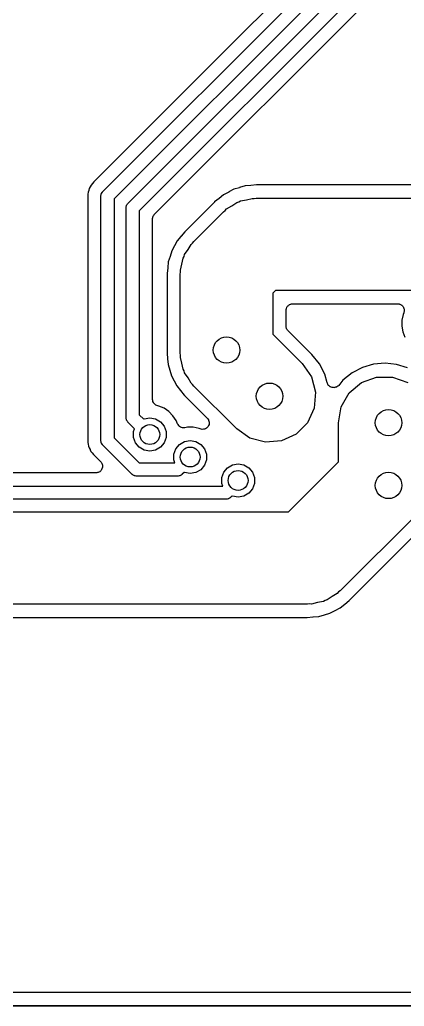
# Model space of a CAD drawing. Extents: x 69.6 to 139.6, y -158 to -61.
# Drawn here: x 98.77 to 104.59, y -156.54 to -141.6 of the extents above; entities that cross this region are included whole.
import ezdxf

# ---------------------------------------------------------------- set-up
doc = ezdxf.new("R2010")
doc.units = 0
doc.header["$MEASUREMENT"] = 0
doc.layers.add('BLACK', color=7, linetype='CONTINUOUS')

msp = doc.modelspace()

# ---------------------------------------------------------------- linework, layer by layer
at = {"layer": 'Black'}
for p, q in [((100.029, -144.199), (103.9, -140.329)), ((103.671, -140.275), (101.971, -141.975)), ((104.071, -140.441), (100.2, -144.311)), ((100.409, -144.379), (104.29, -140.499)), ((104.461, -140.611), (100.58, -144.491)), ((100.809, -144.545), (104.337, -141.017)), ((101.971, -141.975), (101.8, -142.146)), ((101.8, -142.146), (99.8913, -144.054)), ((99.8239, -144.153), (99.8156, -144.181)), ((99.8378, -144.128), (99.8239, -144.153)), ((99.8379, -144.128), (99.8378, -144.128)), ((99.8383, -144.127), (99.8379, -144.128)), ((99.8518, -144.102), (99.8383, -144.127)), ((99.8703, -144.08), (99.8518, -144.102)), ((99.8705, -144.08), (99.8703, -144.08)), ((99.8709, -144.079), (99.8705, -144.08)), ((99.8913, -144.054), (99.8709, -144.079)), ((102.095, -144.142), (102.011, -144.166)), ((102.096, -144.142), (102.095, -144.142)), ((102.18, -144.116), (102.096, -144.141)), ((102.096, -144.141), (102.096, -144.142)), ((102.267, -144.109), (102.18, -144.116)), ((102.268, -144.109), (102.267, -144.108)), ((102.267, -144.108), (102.267, -144.109)), ((102.355, -144.1), (102.268, -144.109)), ((105.6, -144.1), (102.355, -144.1)), ((99.8035, -144.239), (99.8, -144.27)), ((99.8, -144.27), (99.8, -147.965)), ((99.8036, -144.238), (99.8035, -144.238)), ((99.8035, -144.238), (99.8035, -144.239)), ((99.8065, -144.209), (99.8036, -144.238)), ((99.8152, -144.182), (99.8065, -144.209)), ((99.8153, -144.181), (99.8152, -144.182)), ((99.8156, -144.181), (99.8153, -144.181)), ((100, -144.261), (100.004, -144.249)), ((100.001, -144.266), (100, -144.261)), ((100, -144.27), (100.001, -144.266)), ((100, -147.97), (100, -144.27)), ((100.004, -144.249), (100.006, -144.236)), ((100.006, -144.236), (100.008, -144.232)), ((100.008, -144.232), (100.009, -144.228)), ((100.009, -144.228), (100.017, -144.217)), ((100.017, -144.217), (100.023, -144.206)), ((100.023, -144.206), (100.027, -144.203)), ((100.027, -144.203), (100.029, -144.199)), ((101.787, -144.304), (101.719, -144.358)), ((101.788, -144.303), (101.787, -144.304)), ((101.856, -144.248), (101.788, -144.303)), ((101.788, -144.303), (101.788, -144.303)), ((101.933, -144.208), (101.856, -144.248)), ((101.934, -144.207), (101.933, -144.208)), ((102.011, -144.166), (101.934, -144.207)), ((101.934, -144.207), (101.934, -144.207)), ((102.201, -144.326), (102.289, -144.303)), ((102.289, -144.303), (102.32, -144.305)), ((102.32, -144.305), (102.35, -144.3)), ((102.35, -144.3), (105.6, -144.3)), ((100.2, -144.311), (100.2, -147.929)), ((100.38, -144.441), (100.384, -144.429)), ((100.381, -144.446), (100.38, -144.441)), ((100.38, -144.45), (100.381, -144.446)), ((100.38, -147.62), (100.38, -144.45)), ((100.384, -144.429), (100.386, -144.416)), ((100.386, -144.416), (100.388, -144.412)), ((100.388, -144.412), (100.389, -144.408)), ((100.389, -144.408), (100.397, -144.397)), ((100.397, -144.397), (100.403, -144.386)), ((100.403, -144.386), (100.407, -144.383)), ((100.407, -144.383), (100.409, -144.379)), ((101.713, -144.364), (101.267, -144.81)), ((101.715, -144.362), (101.713, -144.364)), ((101.716, -144.362), (101.715, -144.362)), ((101.719, -144.358), (101.716, -144.362)), ((101.716, -144.362), (101.716, -144.362)), ((101.9, -144.464), (101.979, -144.418)), ((101.979, -144.418), (102.054, -144.366)), ((102.054, -144.366), (102.084, -144.358)), ((102.084, -144.358), (102.111, -144.342)), ((102.111, -144.342), (102.201, -144.326)), ((100.58, -144.491), (100.58, -147.579)), ((100.78, -144.607), (100.784, -144.594)), ((100.784, -144.594), (100.786, -144.581)), ((100.786, -144.581), (100.788, -144.578)), ((100.788, -144.578), (100.789, -144.573)), ((100.789, -144.573), (100.797, -144.563)), ((100.797, -144.563), (100.803, -144.551)), ((100.803, -144.551), (100.807, -144.549)), ((100.807, -144.549), (100.809, -144.545)), ((101.405, -144.955), (101.855, -144.505)), ((101.855, -144.505), (101.88, -144.487)), ((101.88, -144.487), (101.9, -144.464)), ((100.781, -144.611), (100.78, -144.607)), ((100.78, -144.616), (100.781, -144.611)), ((100.78, -147.347), (100.78, -144.616)), ((101.211, -144.879), (101.155, -144.945)), ((101.212, -144.878), (101.211, -144.878)), ((101.211, -144.878), (101.211, -144.879)), ((101.267, -144.81), (101.212, -144.878)), ((101.113, -145.023), (101.071, -145.1)), ((101.155, -144.945), (101.113, -145.022)), ((101.113, -145.022), (101.113, -145.023)), ((101.113, -145.023), (101.113, -145.023)), ((101.318, -145.079), (101.364, -145)), ((101.364, -145), (101.387, -144.98)), ((101.387, -144.98), (101.405, -144.955)), ((101.045, -145.184), (101.019, -145.267)), ((101.071, -145.1), (101.045, -145.183)), ((101.045, -145.183), (101.045, -145.184)), ((101.045, -145.184), (101.045, -145.184)), ((101.242, -145.211), (101.258, -145.184)), ((101.258, -145.184), (101.266, -145.154)), ((101.266, -145.154), (101.318, -145.079)), ((101.019, -145.267), (101.01, -145.354)), ((101.203, -145.389), (101.226, -145.301)), ((101.226, -145.301), (101.242, -145.211)), ((101.01, -145.355), (101, -145.442)), ((101, -145.442), (101, -145.447)), ((101, -145.447), (101, -145.447)), ((101, -145.447), (101, -145.447)), ((101, -145.447), (101, -145.45)), ((101, -145.45), (101, -146.645)), ((101.01, -145.354), (101.01, -145.355)), ((101.01, -145.355), (101.01, -145.355)), ((101.2, -145.45), (101.205, -145.42)), ((101.2, -146.65), (101.2, -145.45)), ((101.205, -145.42), (101.203, -145.389)), ((102.64, -145.7), (102.6, -145.74)), ((102.6, -145.74), (102.6, -146.36)), ((105.6, -145.7), (102.64, -145.7)), ((102.813, -145.95), (102.819, -145.943)), ((102.819, -145.943), (102.823, -145.936)), ((102.823, -145.936), (102.83, -145.93)), ((102.83, -145.93), (102.836, -145.923)), ((102.836, -145.923), (102.843, -145.919)), ((102.843, -145.919), (102.85, -145.913)), ((102.85, -145.913), (102.858, -145.91)), ((102.858, -145.91), (102.866, -145.906)), ((102.866, -145.906), (102.874, -145.905)), ((102.874, -145.905), (102.883, -145.902)), ((102.883, -145.902), (102.891, -145.902)), ((102.891, -145.902), (102.9, -145.9)), ((102.9, -145.9), (104.487, -145.9)), ((104.487, -145.9), (104.499, -145.902)), ((104.499, -145.902), (104.51, -145.903)), ((104.51, -145.903), (104.516, -145.905)), ((104.516, -145.905), (104.522, -145.906)), ((104.522, -145.906), (104.531, -145.912)), ((104.531, -145.912), (104.542, -145.916)), ((104.542, -145.916), (104.546, -145.92)), ((104.546, -145.92), (104.552, -145.923)), ((104.552, -145.923), (104.559, -145.932)), ((104.559, -145.932), (104.567, -145.94)), ((104.567, -145.94), (104.57, -145.945)), ((104.57, -145.945), (104.574, -145.95)), ((102.8, -146), (102.802, -145.991)), ((102.8, -146.236), (102.8, -146)), ((102.802, -145.983), (102.805, -145.974)), ((102.802, -145.991), (102.802, -145.983)), ((102.805, -145.974), (102.806, -145.966)), ((102.806, -145.966), (102.81, -145.958)), ((102.81, -145.958), (102.813, -145.95)), ((104.569, -146.063), (104.551, -146.15)), ((104.579, -146.039), (104.569, -146.063)), ((104.574, -145.95), (104.578, -145.961)), ((104.578, -145.961), (104.583, -145.971)), ((104.582, -146.028), (104.579, -146.039)), ((104.586, -146.017), (104.582, -146.028)), ((104.583, -145.971), (104.584, -145.977)), ((104.584, -145.977), (104.586, -145.983)), ((104.586, -145.983), (104.586, -145.994)), ((104.586, -145.994), (104.587, -146.006)), ((104.587, -146.006), (104.586, -146.011)), ((104.586, -146.011), (104.586, -146.017)), ((102.801, -146.24), (102.8, -146.236)), ((102.8, -146.245), (102.801, -146.24)), ((102.804, -146.257), (102.8, -146.245)), ((104.551, -146.15), (104.549, -146.238)), ((104.549, -146.238), (104.565, -146.325)), ((102.6, -146.36), (103.045, -146.805)), ((102.806, -146.27), (102.804, -146.257)), ((102.808, -146.274), (102.806, -146.27)), ((102.809, -146.278), (102.808, -146.274)), ((102.817, -146.289), (102.809, -146.278)), ((102.823, -146.3), (102.817, -146.289)), ((102.827, -146.303), (102.823, -146.3)), ((102.829, -146.306), (102.827, -146.303)), ((103.186, -146.663), (102.829, -146.306)), ((104.565, -146.325), (104.598, -146.407)), ((101, -146.645), (101.009, -146.732)), ((101.205, -146.68), (101.2, -146.65)), ((101.203, -146.711), (101.205, -146.68)), ((103.192, -146.669), (103.186, -146.663)), ((103.304, -146.81), (103.192, -146.669)), ((101.009, -146.732), (101.008, -146.733)), ((101.008, -146.733), (101.009, -146.733)), ((101.009, -146.733), (101.016, -146.82)), ((101.016, -146.82), (101.041, -146.904)), ((101.226, -146.799), (101.203, -146.711)), ((101.242, -146.889), (101.226, -146.799)), ((103.045, -146.805), (103.184, -147.004)), ((103.385, -146.966), (103.304, -146.81)), ((104.122, -146.816), (103.954, -146.866)), ((104.297, -146.8), (104.122, -146.816)), ((104.472, -146.819), (104.297, -146.8)), ((104.639, -146.871), (104.472, -146.819)), ((101.041, -146.904), (101.042, -146.904)), ((101.042, -146.904), (101.042, -146.905)), ((101.042, -146.905), (101.066, -146.989)), ((101.066, -146.989), (101.107, -147.066)), ((101.258, -146.916), (101.242, -146.889)), ((101.266, -146.946), (101.258, -146.916)), ((101.318, -147.021), (101.266, -146.946)), ((103.424, -147.098), (103.385, -146.966)), ((103.798, -146.947), (103.661, -147.057)), ((103.954, -146.866), (103.798, -146.947)), ((101.107, -147.066), (101.107, -147.066)), ((101.107, -147.066), (101.108, -147.067)), ((101.108, -147.067), (101.148, -147.144)), ((101.148, -147.144), (101.203, -147.212)), ((101.364, -147.1), (101.318, -147.021)), ((101.387, -147.12), (101.364, -147.1)), ((101.405, -147.145), (101.387, -147.12)), ((103.184, -147.004), (103.247, -147.239)), ((103.425, -147.101), (103.424, -147.098)), ((103.426, -147.105), (103.425, -147.101)), ((103.433, -147.117), (103.426, -147.105)), ((103.439, -147.13), (103.433, -147.117)), ((103.441, -147.132), (103.439, -147.13)), ((103.443, -147.135), (103.441, -147.132)), ((103.454, -147.144), (103.443, -147.135)), ((103.464, -147.154), (103.454, -147.144)), ((103.592, -147.14), (103.581, -147.148)), ((103.594, -147.137), (103.592, -147.14)), ((103.596, -147.135), (103.594, -147.137)), ((103.661, -147.057), (103.596, -147.135)), ((103.755, -147.25), (103.941, -147.094)), ((103.941, -147.094), (104.169, -147.011)), ((104.169, -147.011), (104.412, -147.011)), ((104.412, -147.011), (104.641, -147.094)), ((101.203, -147.212), (101.203, -147.212)), ((101.203, -147.212), (101.204, -147.213)), ((101.204, -147.213), (101.258, -147.281)), ((101.258, -147.281), (101.262, -147.284)), ((101.262, -147.284), (101.262, -147.284)), ((101.262, -147.284), (101.262, -147.285)), ((101.262, -147.285), (101.264, -147.287)), ((101.264, -147.287), (101.609, -147.632)), ((102.055, -147.795), (101.405, -147.145)), ((103.247, -147.239), (103.226, -147.481)), ((103.467, -147.155), (103.464, -147.154)), ((103.47, -147.157), (103.467, -147.155)), ((103.483, -147.162), (103.47, -147.157)), ((103.496, -147.168), (103.483, -147.162)), ((103.499, -147.168), (103.496, -147.168)), ((103.502, -147.169), (103.499, -147.168)), ((103.516, -147.169), (103.502, -147.169)), ((103.531, -147.17), (103.516, -147.169)), ((103.534, -147.169), (103.531, -147.17)), ((103.537, -147.169), (103.534, -147.169)), ((103.55, -147.164), (103.537, -147.169)), ((103.564, -147.16), (103.55, -147.164)), ((103.567, -147.158), (103.564, -147.16)), ((103.57, -147.157), (103.567, -147.158)), ((103.581, -147.148), (103.57, -147.157)), ((103.633, -147.461), (103.755, -147.25)), ((100.783, -147.363), (100.78, -147.347)), ((100.785, -147.379), (100.783, -147.363)), ((100.786, -147.38), (100.785, -147.379)), ((100.786, -147.381), (100.786, -147.38)), ((100.794, -147.395), (100.786, -147.381)), ((100.802, -147.409), (100.794, -147.395)), ((100.803, -147.41), (100.802, -147.409)), ((100.803, -147.412), (100.803, -147.41)), ((100.816, -147.422), (100.803, -147.412)), ((100.828, -147.432), (100.816, -147.422)), ((100.829, -147.433), (100.828, -147.432)), ((100.83, -147.434), (100.829, -147.433)), ((100.845, -147.439), (100.83, -147.434)), ((100.86, -147.445), (100.845, -147.439)), ((100.58, -147.579), (100.649, -147.647)), ((100.874, -147.448), (100.86, -147.445)), ((100.955, -147.482), (100.874, -147.448)), ((101.028, -147.532), (100.955, -147.482)), ((101.09, -147.594), (101.028, -147.532)), ((103.226, -147.481), (103.123, -147.702)), ((103.591, -147.7), (103.633, -147.461)), ((100.381, -147.624), (100.38, -147.62)), ((100.38, -147.629), (100.381, -147.624)), ((100.384, -147.641), (100.38, -147.629)), ((100.386, -147.654), (100.384, -147.641)), ((100.388, -147.658), (100.386, -147.654)), ((100.389, -147.662), (100.388, -147.658)), ((100.397, -147.673), (100.389, -147.662)), ((100.403, -147.684), (100.397, -147.673)), ((100.407, -147.687), (100.403, -147.684)), ((100.409, -147.691), (100.407, -147.687)), ((100.509, -147.791), (100.409, -147.691)), ((100.649, -147.647), (100.654, -147.644)), ((100.654, -147.644), (100.74, -147.629)), ((100.74, -147.629), (100.826, -147.644)), ((100.826, -147.644), (100.901, -147.688)), ((100.901, -147.688), (100.957, -147.755)), ((101.139, -147.668), (101.09, -147.594)), ((101.16, -147.717), (101.139, -147.668)), ((101.168, -147.73), (101.16, -147.717)), ((101.176, -147.744), (101.168, -147.73)), ((101.609, -147.632), (101.618, -147.644)), ((101.618, -147.644), (101.627, -147.657)), ((101.627, -147.657), (101.628, -147.659)), ((101.628, -147.659), (101.629, -147.66)), ((101.635, -147.728), (101.628, -147.742)), ((101.629, -147.66), (101.633, -147.675)), ((101.633, -147.675), (101.638, -147.69)), ((101.636, -147.725), (101.635, -147.726)), ((101.635, -147.726), (101.635, -147.728)), ((101.637, -147.709), (101.636, -147.725)), ((101.638, -147.69), (101.637, -147.692)), ((101.637, -147.692), (101.638, -147.694)), ((101.638, -147.694), (101.637, -147.709)), ((103.123, -147.702), (102.952, -147.873)), ((103.591, -148.294), (103.591, -147.7)), ((100.493, -147.836), (100.509, -147.791)), ((100.493, -147.924), (100.493, -147.836)), ((100.957, -147.755), (100.987, -147.836)), ((100.987, -147.836), (100.987, -147.924)), ((101.177, -147.745), (101.176, -147.744)), ((101.178, -147.746), (101.177, -147.745)), ((101.191, -147.756), (101.178, -147.746)), ((101.203, -147.766), (101.191, -147.756)), ((101.205, -147.767), (101.203, -147.766)), ((101.206, -147.767), (101.205, -147.767)), ((101.221, -147.772), (101.206, -147.767)), ((101.236, -147.777), (101.221, -147.772)), ((101.237, -147.777), (101.236, -147.777)), ((101.239, -147.778), (101.237, -147.777)), ((101.255, -147.777), (101.239, -147.778)), ((101.271, -147.777), (101.255, -147.777)), ((101.309, -147.77), (101.271, -147.777)), ((101.397, -147.77), (101.309, -147.77)), ((101.484, -147.788), (101.397, -147.77)), ((101.5, -147.795), (101.484, -147.788)), ((101.515, -147.798), (101.5, -147.795)), ((101.53, -147.802), (101.515, -147.798)), ((101.532, -147.802), (101.53, -147.802)), ((101.533, -147.802), (101.532, -147.802)), ((101.549, -147.8), (101.533, -147.802)), ((101.564, -147.799), (101.549, -147.8)), ((101.566, -147.798), (101.564, -147.799)), ((101.568, -147.798), (101.566, -147.798)), ((101.582, -147.791), (101.568, -147.798)), ((101.596, -147.784), (101.582, -147.791)), ((101.597, -147.783), (101.596, -147.784)), ((101.599, -147.782), (101.597, -147.783)), ((101.609, -147.771), (101.599, -147.782)), ((101.62, -147.76), (101.609, -147.771)), ((101.621, -147.758), (101.62, -147.76)), ((101.622, -147.757), (101.621, -147.758)), ((101.628, -147.742), (101.622, -147.757)), ((102.254, -147.934), (102.055, -147.795)), ((102.952, -147.873), (102.731, -147.976)), ((99.8, -147.965), (99.8031, -147.997)), ((99.8031, -147.997), (99.8031, -147.998)), ((99.8031, -147.998), (99.8032, -147.998)), ((99.8032, -147.998), (99.8057, -148.027)), ((99.8057, -148.027), (99.814, -148.054)), ((100.001, -147.974), (100, -147.97)), ((100, -147.979), (100.001, -147.974)), ((100.004, -147.991), (100, -147.979)), ((100.006, -148.004), (100.004, -147.991)), ((100.008, -148.008), (100.006, -148.004)), ((100.009, -148.012), (100.008, -148.008)), ((100.017, -148.023), (100.009, -148.012)), ((100.023, -148.034), (100.017, -148.023)), ((100.027, -148.037), (100.023, -148.034)), ((100.029, -148.041), (100.027, -148.037)), ((100.2, -147.929), (100.581, -148.31)), ((100.523, -148.005), (100.493, -147.924)), ((100.579, -148.072), (100.523, -148.005)), ((100.957, -148.005), (100.901, -148.072)), ((100.987, -147.924), (100.957, -148.005)), ((101.133, -148.095), (101.189, -148.028)), ((101.189, -148.028), (101.264, -147.984)), ((101.264, -147.984), (101.35, -147.969)), ((101.35, -147.969), (101.436, -147.984)), ((101.436, -147.984), (101.511, -148.028)), ((101.511, -148.028), (101.567, -148.095)), ((102.489, -147.997), (102.254, -147.934)), ((102.731, -147.976), (102.489, -147.997)), ((99.814, -148.054), (99.8141, -148.055)), ((99.8141, -148.055), (99.8143, -148.055)), ((99.8143, -148.055), (99.8223, -148.083)), ((99.8223, -148.083), (99.8358, -148.108)), ((99.8358, -148.108), (99.836, -148.109)), ((99.836, -148.109), (99.8363, -148.109)), ((99.8363, -148.109), (99.8495, -148.135)), ((99.8495, -148.135), (99.8677, -148.157)), ((99.8677, -148.157), (99.868, -148.157)), ((99.868, -148.157), (99.8684, -148.158)), ((99.8684, -148.158), (99.8881, -148.182)), ((99.8881, -148.182), (99.8881, -148.182)), ((99.8881, -148.182), (99.8881, -148.182)), ((99.8881, -148.182), (99.995, -148.289)), ((100.469, -148.481), (100.029, -148.041)), ((100.654, -148.116), (100.579, -148.072)), ((100.74, -148.131), (100.654, -148.116)), ((100.826, -148.116), (100.74, -148.131)), ((100.901, -148.072), (100.826, -148.116)), ((101.103, -148.176), (101.133, -148.095)), ((101.103, -148.264), (101.103, -148.176)), ((101.567, -148.095), (101.597, -148.176)), ((101.597, -148.176), (101.597, -148.264)), ((99.995, -148.289), (100.003, -148.3)), ((100.003, -148.3), (100.011, -148.31)), ((100.011, -148.31), (100.012, -148.314)), ((100.012, -148.314), (100.015, -148.318)), ((100.015, -148.318), (100.018, -148.33)), ((100.018, -148.33), (100.023, -148.343)), ((100.581, -148.31), (101.119, -148.31)), ((101.119, -148.309), (101.103, -148.264)), ((101.119, -148.31), (101.119, -148.309)), ((101.597, -148.264), (101.567, -148.345)), ((101.914, -148.383), (101.989, -148.339)), ((101.989, -148.339), (102.075, -148.324)), ((102.075, -148.324), (102.161, -148.339)), ((102.161, -148.339), (102.236, -148.383)), ((102.835, -149.05), (103.591, -148.294)), ((99.9243, -148.46), (89.2249, -148.46)), ((99.9372, -148.458), (99.9243, -148.46)), ((99.9502, -148.457), (99.9372, -148.458)), ((99.9542, -148.455), (99.9502, -148.457)), ((99.9585, -148.454), (99.9542, -148.455)), ((99.9698, -148.447), (99.9585, -148.454)), ((99.9817, -148.442), (99.9698, -148.447)), ((99.9848, -148.439), (99.9817, -148.442)), ((99.9886, -148.437), (99.9848, -148.439)), ((99.997, -148.427), (99.9886, -148.437)), ((100.006, -148.417), (99.997, -148.427)), ((100.008, -148.413), (100.006, -148.417)), ((100.011, -148.41), (100.008, -148.413)), ((100.015, -148.398), (100.011, -148.41)), ((100.021, -148.386), (100.015, -148.398)), ((100.023, -148.377), (100.021, -148.381)), ((100.021, -148.381), (100.021, -148.386)), ((100.023, -148.343), (100.023, -148.347)), ((100.023, -148.347), (100.024, -148.351)), ((100.024, -148.351), (100.023, -148.364)), ((100.023, -148.364), (100.023, -148.377)), ((100.473, -148.483), (100.469, -148.481)), ((100.476, -148.487), (100.473, -148.483)), ((100.487, -148.493), (100.476, -148.487)), ((101.224, -148.487), (101.213, -148.493)), ((101.227, -148.483), (101.224, -148.487)), ((101.231, -148.481), (101.227, -148.483)), ((101.259, -148.453), (101.231, -148.481)), ((101.264, -148.456), (101.259, -148.453)), ((101.35, -148.471), (101.264, -148.456)), ((101.436, -148.456), (101.35, -148.471)), ((101.511, -148.412), (101.436, -148.456)), ((101.567, -148.345), (101.511, -148.412)), ((101.828, -148.531), (101.858, -148.45)), ((101.858, -148.45), (101.914, -148.383)), ((102.236, -148.383), (102.292, -148.45)), ((102.292, -148.45), (102.322, -148.531)), ((100.498, -148.501), (100.487, -148.493)), ((100.502, -148.502), (100.498, -148.501)), ((100.506, -148.504), (100.502, -148.502)), ((100.519, -148.506), (100.506, -148.504)), ((100.531, -148.51), (100.519, -148.506)), ((100.536, -148.509), (100.531, -148.51)), ((100.54, -148.51), (100.536, -148.509)), ((101.16, -148.51), (100.54, -148.51)), ((101.164, -148.509), (101.16, -148.51)), ((101.169, -148.51), (101.164, -148.509)), ((101.181, -148.506), (101.169, -148.51)), ((101.194, -148.504), (101.181, -148.506)), ((101.198, -148.502), (101.194, -148.504)), ((101.202, -148.501), (101.198, -148.502)), ((101.213, -148.493), (101.202, -148.501)), ((101.828, -148.619), (101.828, -148.531)), ((101.843, -148.66), (101.828, -148.619)), ((102.322, -148.619), (102.292, -148.7)), ((102.322, -148.531), (102.322, -148.619)), ((89.22, -148.66), (101.843, -148.66)), ((102.236, -148.767), (102.161, -148.811)), ((102.292, -148.7), (102.236, -148.767)), ((101.89, -148.86), (89.2614, -148.86)), ((101.894, -148.859), (101.89, -148.86)), ((101.899, -148.86), (101.894, -148.859)), ((101.911, -148.856), (101.899, -148.86)), ((101.924, -148.854), (101.911, -148.856)), ((101.928, -148.852), (101.924, -148.854)), ((101.932, -148.851), (101.928, -148.852)), ((101.943, -148.843), (101.932, -148.851)), ((101.954, -148.837), (101.943, -148.843)), ((101.957, -148.833), (101.954, -148.837)), ((101.961, -148.831), (101.957, -148.833)), ((101.984, -148.808), (101.961, -148.831)), ((101.989, -148.811), (101.984, -148.808)), ((102.075, -148.826), (101.989, -148.811)), ((102.161, -148.811), (102.075, -148.826)), ((96.0504, -149.05), (102.835, -149.05)), ((104.786, -149.079), (103.62, -150.245)), ((103.762, -150.386), (104.924, -149.224)), ((103.595, -150.263), (103.575, -150.286)), ((103.62, -150.245), (103.595, -150.263)), ((103.274, -150.424), (103.186, -150.447)), ((103.364, -150.408), (103.274, -150.424)), ((103.391, -150.392), (103.364, -150.408)), ((103.421, -150.384), (103.391, -150.392)), ((103.496, -150.332), (103.421, -150.384)), ((103.575, -150.286), (103.496, -150.332)), ((103.688, -150.446), (103.756, -150.392)), ((103.756, -150.392), (103.759, -150.388)), ((103.759, -150.388), (103.759, -150.388)), ((103.759, -150.388), (103.76, -150.388)), ((103.76, -150.388), (103.762, -150.386)), ((103.125, -150.45), (96.34, -150.45)), ((103.155, -150.445), (103.125, -150.45)), ((103.186, -150.447), (103.155, -150.445)), ((103.464, -150.584), (103.541, -150.543)), ((103.541, -150.543), (103.542, -150.542)), ((103.541, -150.543), (103.541, -150.543)), ((103.542, -150.542), (103.619, -150.502)), ((103.619, -150.502), (103.687, -150.447)), ((103.687, -150.447), (103.688, -150.446)), ((103.687, -150.447), (103.687, -150.447)), ((96.4642, -150.65), (103.12, -150.65)), ((103.12, -150.65), (103.207, -150.641)), ((103.207, -150.641), (103.208, -150.642)), ((103.208, -150.641), (103.295, -150.634)), ((103.208, -150.642), (103.208, -150.641)), ((103.295, -150.634), (103.379, -150.609)), ((103.379, -150.609), (103.379, -150.608)), ((103.379, -150.608), (103.38, -150.608)), ((103.38, -150.608), (103.464, -150.584)), ((118.587, -156.327), (90.5931, -156.327)), ((90.5883, -156.527), (118.588, -156.527)), ((118.588, -156.537), (90.5885, -156.537))]:
    msp.add_line(p, q, dxfattribs=at)
for centre, radius in [((101.9, -146.6), 0.2), ((102.55, -147.3), 0.2), ((104.35, -147.7), 0.2), ((100.74, -147.88), 0.15), ((101.35, -148.22), 0.15), ((102.075, -148.575), 0.15), ((104.35, -148.65), 0.2)]:
    msp.add_circle(centre, radius, dxfattribs=at)

doc.saveas('drawing.dxf')
